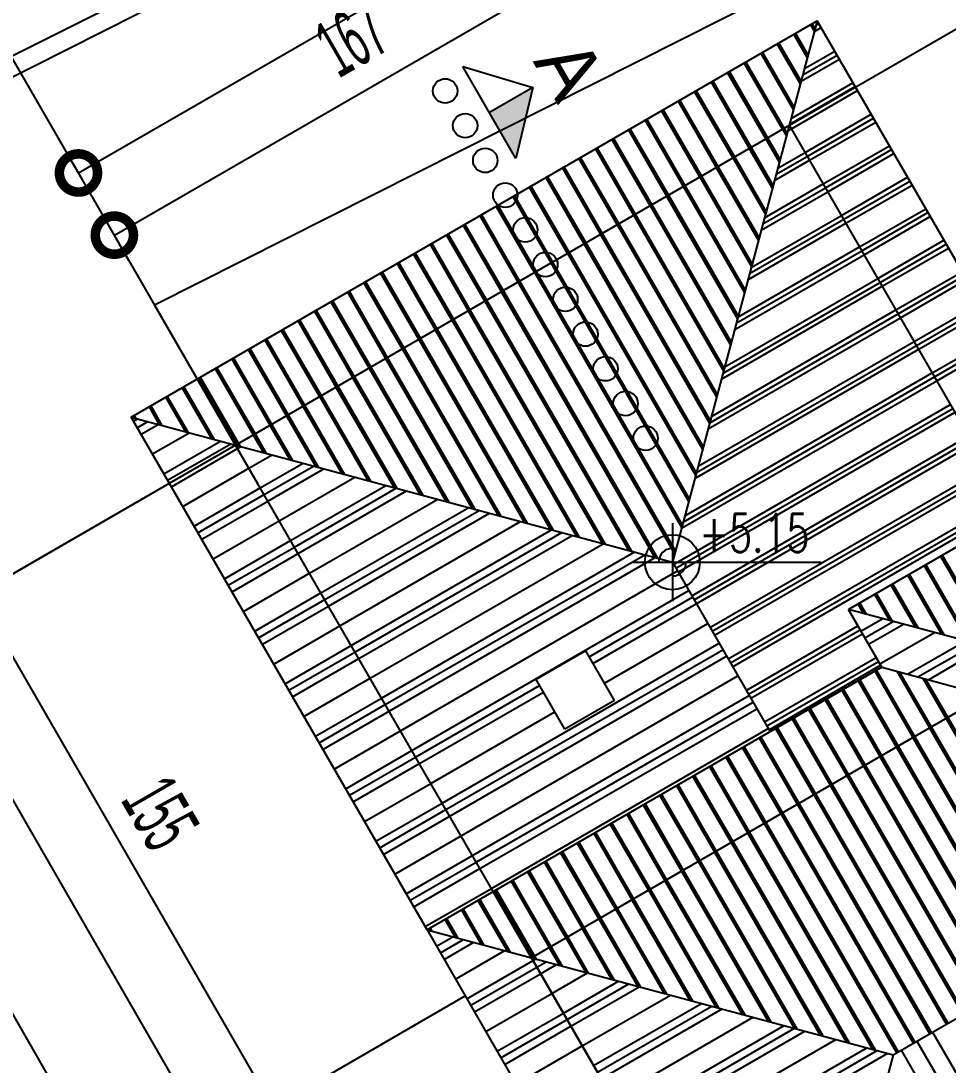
# Model space of a CAD drawing. Extents: x 3907.4 to 3911.57, y -3054.42 to -3053.7.
# Drawn here: x 3907.4806 to 3907.5291, y -3053.899 to -3053.8443 of the extents above; entities that cross this region are included whole.
import ezdxf
from ezdxf.enums import TextEntityAlignment as Align

# ---------------------------------------------------------------- set-up
doc = ezdxf.new("R2010")
doc.units = 0
doc.header["$LTSCALE"] = 2
doc.header["$MEASUREMENT"] = 0
doc.linetypes.add('ACAD_ISO03W100', pattern=[30, 12, -18])
doc.layers.get('0').update_dxf_attribs({"linetype": 'CONTINUOUS'})
for name, color, linetype in [('ARAZİ', 7, 'CONTINUOUS'), ('DUVAR', 7, 'CONTINUOUS'), ('MB', 11, 'CONTINUOUS'), ('OLÇÜ', 6, 'CONTINUOUS'), ('TEXT', 11, 'CONTINUOUS'), ('YAKLASMA', 6, 'CONTINUOUS'), ('ÇATI', 7, 'CONTINUOUS'), ('ÇATI TARAMA', 9, 'CONTINUOUS'), ('ÖLÇÜ İZİ', 9, 'CONTINUOUS')]:
    doc.layers.add(name, color=color, linetype=linetype)
doc.styles.add('İSİM', font='comicbd.ttf')
doc.styles.add('KAPı-PEN', font='simplex.shx', dxfattribs={"width": 0.7, "height": 10})
doc.styles.add('ÖLÇÜ', font='stylu.ttf', dxfattribs={"width": 0.5})

msp = doc.modelspace()

# ---------------------------------------------------------------- hatches: boundary and pattern name
at = {"layer": 'TEXT'}
msp.add_hatch(color=256, dxfattribs=at).paths.add_polyline_path([(3907.505099, -3053.849094), (3907.506488, -3053.8515), (3907.50737, -3053.847783)])

# ---------------------------------------------------------------- linework, layer by layer
at = {"color": 0, "linetype": 'ByBlock', "const_width": 0.002}
for points in [[(3907.48379, -3053.852134, 1), (3907.483357, -3053.852384, 1)], [(3907.48567, -3053.85539, 1), (3907.485237, -3053.85564, 1)]]:
    msp.add_lwpolyline(points, format="xyb", close=True, dxfattribs=at)
at = {"layer": 'ARAZİ', "color": 7}
for p, q in [((3907.457687, -3053.857421), (3907.636572, -3053.767261)), ((3907.510184, -3053.948353), (3907.457687, -3053.857421))]:
    msp.add_line(p, q, dxfattribs=at)
at = {"layer": 'ARAZİ'}
msp.add_line((3907.636178, -3053.768579), (3907.459082, -3053.857838), dxfattribs=at)
at = {"layer": 'ARAZİ', "color": 2}
for p, q in [((3907.470151, -3053.87901), (3907.488338, -3053.868511)), ((3907.485651, -3053.905858), (3907.503837, -3053.895358))]:
    msp.add_line(p, q, dxfattribs=at)
at = {"layer": 'DUVAR'}
for p, q in [((3907.510145, -3053.877283), (3907.507547, -3053.878783)), ((3907.511645, -3053.879881), (3907.510145, -3053.877283)), ((3907.509047, -3053.881381), (3907.507547, -3053.878783)), ((3907.511645, -3053.879881), (3907.509047, -3053.881381))]:
    msp.add_line(p, q, dxfattribs=at)
at = {"layer": 'MB', "color": 2, "linetype": 'ACAD_ISO03W100', "ltscale": 0.4}
for p, q in [((3907.491802, -3053.866511), (3907.520814, -3053.849761)), ((3907.532564, -3053.870113), (3907.520814, -3053.849761)), ((3907.505302, -3053.889894), (3907.491802, -3053.866511))]:
    msp.add_line(p, q, dxfattribs=at)
at = {"layer": 'MB', "linetype": 'ACAD_ISO03W100', "ltscale": 0.4}
for p, q in [((3907.531117, -3053.879608), (3907.507301, -3053.893358)), ((3907.507301, -3053.893358), (3907.521176, -3053.91739))]:
    msp.add_line(p, q, dxfattribs=at)
at = {"layer": 'OLÇÜ', "color": 6}
for p, q in [((3907.483574, -3053.852259), (3907.547227, -3053.81551)), ((3907.485454, -3053.855515), (3907.514466, -3053.838765)), ((3907.483766, -3053.852592), (3907.483074, -3053.851393)), ((3907.486216, -3053.856836), (3907.484954, -3053.854649)), ((3907.478243, -3053.874339), (3907.493742, -3053.901186)), ((3907.474995, -3053.876214), (3907.514994, -3053.945497))]:
    msp.add_line(p, q, dxfattribs=at)
at = {"layer": 'TEXT'}
for p, q in [((3907.506488, -3053.8515), (3907.50371, -3053.846688)), ((3907.50371, -3053.846688), (3907.50737, -3053.847783)), ((3907.50737, -3053.847783), (3907.505099, -3053.849094)), ((3907.50737, -3053.847783), (3907.506488, -3053.8515))]:
    msp.add_line(p, q, dxfattribs=at)
at = {"layer": 'TEXT', "color": 2}
for p, q in [((3907.514683, -3053.870604), (3907.514683, -3053.87468)), ((3907.512618, -3053.872642), (3907.522483, -3053.872642))]:
    msp.add_line(p, q, dxfattribs=at)
at = {"layer": 'TEXT'}
for centre in [(3907.502782, -3053.847963), (3907.503832, -3053.849782), (3907.504882, -3053.8516), (3907.505932, -3053.853419), (3907.506982, -3053.855238), (3907.508032, -3053.857056), (3907.509082, -3053.858875), (3907.510132, -3053.860694), (3907.511182, -3053.862512), (3907.512232, -3053.864331), (3907.513282, -3053.86615)]:
    msp.add_circle(centre, 0.00064, dxfattribs=at)
at = {"layer": 'TEXT', "color": 2}
msp.add_circle((3907.514683, -3053.872642), 0.00144, dxfattribs=at)
for start, end in [(90, 180), (270, 0)]:
    msp.add_arc((3907.514683, -3053.872642), 0.00072, start, end, dxfattribs=at)
at = {"layer": 'YAKLASMA', "linetype": 'ACAD_ISO03W100', "ltscale": 0.4}
for p, q in [((3907.487559, -3053.859162), (3907.621724, -3053.791542)), ((3907.528189, -3053.929539), (3907.487559, -3053.859162))]:
    msp.add_line(p, q, dxfattribs=at)
at = {"layer": 'ÇATI', "color": 11, "ltscale": 0.5}
for p, q in [((3907.486338, -3053.865047), (3907.522278, -3053.844297)), ((3907.522278, -3053.844297), (3907.514683, -3053.872642)), ((3907.536028, -3053.868113), (3907.522278, -3053.844297)), ((3907.534778, -3053.865948), (3907.522278, -3053.844297)), ((3907.486338, -3053.865047), (3907.514683, -3053.872642)), ((3907.501837, -3053.891894), (3907.486338, -3053.865047)), ((3907.514683, -3053.872642), (3907.519808, -3053.881519))]:
    msp.add_line(p, q, dxfattribs=at)
at = {"layer": 'ÇATI', "ltscale": 0.5}
for p, q in [((3907.557679, -3053.855614), (3907.523903, -3053.875113)), ((3907.525653, -3053.878144), (3907.523903, -3053.875113)), ((3907.550541, -3053.882251), (3907.523903, -3053.875113)), ((3907.525653, -3053.878144), (3907.501837, -3053.891894)), ((3907.525653, -3053.878144), (3907.552291, -3053.885282)), ((3907.501837, -3053.891894), (3907.519712, -3053.922855)), ((3907.501837, -3053.891894), (3907.526255, -3053.898437)), ((3907.526255, -3053.898437), (3907.533616, -3053.894187)), ((3907.526255, -3053.898437), (3907.519712, -3053.922855))]:
    msp.add_line(p, q, dxfattribs=at)
at = {"layer": 'ÇATI TARAMA'}
for p, q in [((3907.521912, -3053.844509), (3907.522123, -3053.844876)), ((3907.521956, -3053.844483), (3907.522142, -3053.844806)), ((3907.522, -3053.844458), (3907.522161, -3053.844736)), ((3907.522132, -3053.844845), (3907.522479, -3053.844645)), ((3907.522219, -3053.84452), (3907.52236, -3053.844438)), ((3907.521046, -3053.845009), (3907.521757, -3053.846242)), ((3907.52109, -3053.844983), (3907.521776, -3053.846172)), ((3907.521134, -3053.844958), (3907.521795, -3053.846102)), ((3907.520179, -3053.845509), (3907.521391, -3053.847608)), ((3907.520224, -3053.845483), (3907.52141, -3053.847538)), ((3907.520268, -3053.845458), (3907.521429, -3053.847468)), ((3907.519313, -3053.846009), (3907.521025, -3053.848974)), ((3907.519358, -3053.845983), (3907.521044, -3053.848904)), ((3907.519402, -3053.845958), (3907.521063, -3053.848834)), ((3907.521434, -3053.847447), (3907.523431, -3053.846294)), ((3907.521521, -3053.847122), (3907.523312, -3053.846088)), ((3907.521609, -3053.846797), (3907.523193, -3053.845882)), ((3907.518447, -3053.846509), (3907.520447, -3053.849973)), ((3907.518492, -3053.846483), (3907.520492, -3053.849948)), ((3907.518536, -3053.846458), (3907.520536, -3053.849922)), ((3907.516804, -3053.847458), (3907.518804, -3053.850922)), ((3907.517581, -3053.847009), (3907.519581, -3053.850473)), ((3907.517626, -3053.846983), (3907.519626, -3053.850448)), ((3907.51767, -3053.846958), (3907.51967, -3053.850422)), ((3907.515849, -3053.848009), (3907.517849, -3053.851473)), ((3907.515894, -3053.847983), (3907.517894, -3053.851447)), ((3907.515938, -3053.847958), (3907.517938, -3053.851422)), ((3907.516715, -3053.847509), (3907.518715, -3053.850973)), ((3907.51676, -3053.847483), (3907.51876, -3053.850948)), ((3907.520824, -3053.849724), (3907.524265, -3053.847738)), ((3907.520911, -3053.849399), (3907.524146, -3053.847532)), ((3907.52092, -3053.849944), (3907.524384, -3053.847944)), ((3907.514983, -3053.848509), (3907.516983, -3053.851973)), ((3907.515028, -3053.848483), (3907.517028, -3053.851947)), ((3907.515072, -3053.848458), (3907.517072, -3053.851922)), ((3907.514117, -3053.849009), (3907.516117, -3053.852473)), ((3907.514162, -3053.848983), (3907.516162, -3053.852447)), ((3907.514206, -3053.848958), (3907.516206, -3053.852422)), ((3907.513251, -3053.849509), (3907.515251, -3053.852973)), ((3907.513296, -3053.849483), (3907.515296, -3053.852947)), ((3907.51334, -3053.849458), (3907.51534, -3053.852922)), ((3907.521634, -3053.851181), (3907.525098, -3053.849182)), ((3907.521753, -3053.851388), (3907.525217, -3053.849388)), ((3907.521872, -3053.851594), (3907.525336, -3053.849594)), ((3907.512385, -3053.850009), (3907.514385, -3053.853473)), ((3907.51243, -3053.849983), (3907.51443, -3053.853447)), ((3907.512474, -3053.849958), (3907.514474, -3053.853422)), ((3907.520447, -3053.849973), (3907.520659, -3053.85034)), ((3907.520492, -3053.849948), (3907.520678, -3053.85027)), ((3907.520536, -3053.849922), (3907.520697, -3053.8502)), ((3907.520737, -3053.85005), (3907.52092, -3053.849944)), ((3907.511519, -3053.850509), (3907.513519, -3053.853973)), ((3907.511564, -3053.850483), (3907.513563, -3053.853947)), ((3907.511608, -3053.850458), (3907.513608, -3053.853922)), ((3907.519581, -3053.850473), (3907.520293, -3053.851706)), ((3907.519626, -3053.850448), (3907.520312, -3053.851636)), ((3907.51967, -3053.850422), (3907.520331, -3053.851566)), ((3907.510653, -3053.851009), (3907.512653, -3053.854473)), ((3907.510698, -3053.850983), (3907.512697, -3053.854447)), ((3907.510742, -3053.850958), (3907.512742, -3053.854422)), ((3907.518715, -3053.850973), (3907.519927, -3053.853072)), ((3907.51876, -3053.850948), (3907.519946, -3053.853002)), ((3907.518804, -3053.850922), (3907.519965, -3053.852932)), ((3907.520214, -3053.852001), (3907.521634, -3053.851181)), ((3907.522586, -3053.852831), (3907.526051, -3053.850831)), ((3907.522705, -3053.853038), (3907.52617, -3053.851038)), ((3907.522825, -3053.853244), (3907.526289, -3053.851244)), ((3907.509787, -3053.851509), (3907.511787, -3053.854973)), ((3907.509831, -3053.851483), (3907.511831, -3053.854947)), ((3907.509876, -3053.851458), (3907.511876, -3053.854922)), ((3907.517849, -3053.851473), (3907.519561, -3053.854438)), ((3907.517894, -3053.851447), (3907.51958, -3053.854368)), ((3907.517938, -3053.851422), (3907.519598, -3053.854298)), ((3907.52004, -3053.852652), (3907.521872, -3053.851594)), ((3907.520127, -3053.852327), (3907.521753, -3053.851388)), ((3907.508921, -3053.852009), (3907.510921, -3053.855473)), ((3907.508965, -3053.851983), (3907.510965, -3053.855447)), ((3907.50901, -3053.851958), (3907.51101, -3053.855422)), ((3907.516983, -3053.851973), (3907.519195, -3053.855804)), ((3907.517028, -3053.851947), (3907.519214, -3053.855734)), ((3907.517072, -3053.851922), (3907.519232, -3053.855664)), ((3907.508055, -3053.852509), (3907.510055, -3053.855973)), ((3907.508099, -3053.852483), (3907.510099, -3053.855947)), ((3907.508144, -3053.852458), (3907.510144, -3053.855922)), ((3907.515296, -3053.852947), (3907.518482, -3053.858466)), ((3907.51534, -3053.852922), (3907.5185, -3053.858396)), ((3907.516117, -3053.852473), (3907.518829, -3053.85717)), ((3907.516162, -3053.852447), (3907.518848, -3053.8571)), ((3907.516206, -3053.852422), (3907.518866, -3053.85703)), ((3907.519517, -3053.854604), (3907.522586, -3053.852831)), ((3907.523539, -3053.854481), (3907.527003, -3053.852481)), ((3907.523658, -3053.854687), (3907.527122, -3053.852687)), ((3907.523777, -3053.854894), (3907.527241, -3053.852894)), ((3907.506367, -3053.853483), (3907.508367, -3053.856947)), ((3907.506412, -3053.853458), (3907.508412, -3053.856922)), ((3907.507189, -3053.853009), (3907.509189, -3053.856473)), ((3907.507233, -3053.852983), (3907.509233, -3053.856447)), ((3907.507278, -3053.852958), (3907.509278, -3053.856422)), ((3907.514385, -3053.853473), (3907.518097, -3053.859902)), ((3907.51443, -3053.853447), (3907.518116, -3053.859832)), ((3907.514474, -3053.853422), (3907.518134, -3053.859762)), ((3907.515251, -3053.852973), (3907.518463, -3053.858536)), ((3907.519342, -3053.855254), (3907.522825, -3053.853244)), ((3907.519429, -3053.854929), (3907.522705, -3053.853038)), ((3907.505457, -3053.854009), (3907.507457, -3053.857473)), ((3907.505501, -3053.853983), (3907.507501, -3053.857447)), ((3907.505546, -3053.853958), (3907.507546, -3053.857422)), ((3907.506323, -3053.853509), (3907.508323, -3053.856973)), ((3907.513519, -3053.853973), (3907.517731, -3053.861268)), ((3907.513563, -3053.853947), (3907.517749, -3053.861198)), ((3907.513608, -3053.853922), (3907.517768, -3053.861128)), ((3907.504591, -3053.854509), (3907.506591, -3053.857973)), ((3907.504635, -3053.854483), (3907.506635, -3053.857947)), ((3907.50468, -3053.854458), (3907.50668, -3053.857922)), ((3907.512653, -3053.854473), (3907.517365, -3053.862634)), ((3907.512697, -3053.854447), (3907.517383, -3053.862564)), ((3907.512742, -3053.854422), (3907.517402, -3053.862494)), ((3907.518819, -3053.857206), (3907.523539, -3053.854481)), ((3907.524491, -3053.856131), (3907.527956, -3053.854131)), ((3907.52461, -3053.856337), (3907.528075, -3053.854337)), ((3907.524729, -3053.856543), (3907.528194, -3053.854543)), ((3907.503725, -3053.855009), (3907.505725, -3053.858473)), ((3907.503769, -3053.854983), (3907.505769, -3053.858447)), ((3907.503814, -3053.854957), (3907.505814, -3053.858422)), ((3907.511787, -3053.854973), (3907.516999, -3053.864)), ((3907.511831, -3053.854947), (3907.517017, -3053.86393)), ((3907.511876, -3053.854922), (3907.517036, -3053.86386)), ((3907.518645, -3053.857856), (3907.523777, -3053.854894)), ((3907.518732, -3053.857531), (3907.523658, -3053.854687)), ((3907.502859, -3053.855509), (3907.504859, -3053.858973)), ((3907.502903, -3053.855483), (3907.504903, -3053.858947)), ((3907.502948, -3053.855457), (3907.504948, -3053.858922)), ((3907.510921, -3053.855473), (3907.516633, -3053.865366)), ((3907.510965, -3053.855447), (3907.516651, -3053.865296)), ((3907.51101, -3053.855422), (3907.51667, -3053.865226)), ((3907.501993, -3053.856009), (3907.503993, -3053.859473)), ((3907.502037, -3053.855983), (3907.504037, -3053.859447)), ((3907.502082, -3053.855957), (3907.504081, -3053.859422)), ((3907.510055, -3053.855973), (3907.516266, -3053.866732)), ((3907.510099, -3053.855947), (3907.516285, -3053.866662)), ((3907.510144, -3053.855922), (3907.516304, -3053.866592)), ((3907.518122, -3053.859808), (3907.524491, -3053.856131)), ((3907.525444, -3053.857781), (3907.528908, -3053.855781)), ((3907.525563, -3053.857987), (3907.529027, -3053.855987)), ((3907.525682, -3053.858193), (3907.529146, -3053.856193)), ((3907.501127, -3053.856509), (3907.503127, -3053.859973)), ((3907.501171, -3053.856483), (3907.503171, -3053.859947)), ((3907.501216, -3053.856457), (3907.503215, -3053.859922)), ((3907.509189, -3053.856473), (3907.5159, -3053.868098)), ((3907.509233, -3053.856447), (3907.515919, -3053.868028)), ((3907.509278, -3053.856422), (3907.515938, -3053.867958)), ((3907.517948, -3053.860459), (3907.524729, -3053.856543)), ((3907.518035, -3053.860133), (3907.52461, -3053.856337)), ((3907.500261, -3053.857009), (3907.502261, -3053.860473)), ((3907.500305, -3053.856983), (3907.502305, -3053.860447)), ((3907.500349, -3053.856957), (3907.502349, -3053.860422)), ((3907.508323, -3053.856973), (3907.515534, -3053.869464)), ((3907.508367, -3053.856947), (3907.515553, -3053.869394)), ((3907.508412, -3053.856922), (3907.515572, -3053.869324)), ((3907.499395, -3053.857509), (3907.501395, -3053.860973)), ((3907.499439, -3053.857483), (3907.501439, -3053.860947)), ((3907.499483, -3053.857457), (3907.501483, -3053.860922)), ((3907.507457, -3053.857473), (3907.515168, -3053.87083)), ((3907.507501, -3053.857447), (3907.515187, -3053.87076)), ((3907.507546, -3053.857422), (3907.515206, -3053.87069)), ((3907.517425, -3053.86241), (3907.525444, -3053.857781)), ((3907.526396, -3053.85943), (3907.52986, -3053.857431)), ((3907.526515, -3053.859637), (3907.52998, -3053.857637)), ((3907.526634, -3053.859843), (3907.530099, -3053.857843)), ((3907.498529, -3053.858009), (3907.500529, -3053.861473)), ((3907.498573, -3053.857983), (3907.500573, -3053.861447)), ((3907.498617, -3053.857957), (3907.500617, -3053.861422)), ((3907.506591, -3053.857973), (3907.514802, -3053.872196)), ((3907.506635, -3053.857947), (3907.514821, -3053.872126)), ((3907.50668, -3053.857922), (3907.51484, -3053.872056)), ((3907.51725, -3053.863061), (3907.525682, -3053.858193)), ((3907.517337, -3053.862736), (3907.525563, -3053.857987)), ((3907.496885, -3053.858957), (3907.498885, -3053.862422)), ((3907.497663, -3053.858509), (3907.499663, -3053.861973)), ((3907.497707, -3053.858483), (3907.499707, -3053.861947)), ((3907.497751, -3053.858457), (3907.499751, -3053.861922)), ((3907.504903, -3053.858947), (3907.512467, -3053.872048)), ((3907.504948, -3053.858922), (3907.512537, -3053.872067)), ((3907.505725, -3053.858473), (3907.513763, -3053.872396)), ((3907.505769, -3053.858447), (3907.513833, -3053.872414)), ((3907.505814, -3053.858422), (3907.513903, -3053.872433)), ((3907.495931, -3053.859509), (3907.49793, -3053.862973)), ((3907.495975, -3053.859483), (3907.497975, -3053.862947)), ((3907.496019, -3053.859457), (3907.498019, -3053.862921)), ((3907.496797, -3053.859009), (3907.498796, -3053.862473)), ((3907.496841, -3053.858983), (3907.498841, -3053.862447)), ((3907.503993, -3053.859473), (3907.511031, -3053.871664)), ((3907.504037, -3053.859447), (3907.511101, -3053.871682)), ((3907.504081, -3053.859422), (3907.511171, -3053.871701)), ((3907.504859, -3053.858973), (3907.512397, -3053.87203)), ((3907.516727, -3053.865013), (3907.526396, -3053.85943)), ((3907.527349, -3053.86108), (3907.530813, -3053.85908)), ((3907.527468, -3053.861286), (3907.530932, -3053.859287)), ((3907.527587, -3053.861493), (3907.531051, -3053.859493)), ((3907.495064, -3053.860009), (3907.497064, -3053.863473)), ((3907.495109, -3053.859983), (3907.497109, -3053.863447)), ((3907.495153, -3053.859957), (3907.497153, -3053.863421)), ((3907.503127, -3053.859973), (3907.509665, -3053.871298)), ((3907.503171, -3053.859947), (3907.509735, -3053.871316)), ((3907.503215, -3053.859922), (3907.509805, -3053.871335)), ((3907.516553, -3053.865663), (3907.526634, -3053.859843)), ((3907.51664, -3053.865338), (3907.526515, -3053.859637)), ((3907.494198, -3053.860509), (3907.496198, -3053.863973)), ((3907.494243, -3053.860483), (3907.496243, -3053.863947)), ((3907.494287, -3053.860457), (3907.496287, -3053.863921)), ((3907.502261, -3053.860473), (3907.508299, -3053.870932)), ((3907.502305, -3053.860447), (3907.508369, -3053.87095)), ((3907.502349, -3053.860422), (3907.508439, -3053.870969)), ((3907.493332, -3053.861009), (3907.495332, -3053.864473)), ((3907.493377, -3053.860983), (3907.495377, -3053.864447)), ((3907.493421, -3053.860957), (3907.495421, -3053.864421)), ((3907.501395, -3053.860973), (3907.506933, -3053.870565)), ((3907.501439, -3053.860947), (3907.507003, -3053.870584)), ((3907.501483, -3053.860922), (3907.507073, -3053.870603)), ((3907.51603, -3053.867615), (3907.527349, -3053.86108)), ((3907.528301, -3053.86273), (3907.531765, -3053.86073)), ((3907.52842, -3053.862936), (3907.531884, -3053.860936)), ((3907.528539, -3053.863143), (3907.532003, -3053.861143)), ((3907.492466, -3053.861509), (3907.494466, -3053.864973)), ((3907.492511, -3053.861483), (3907.494511, -3053.864947)), ((3907.492555, -3053.861457), (3907.494555, -3053.864921)), ((3907.500529, -3053.861473), (3907.505567, -3053.870199)), ((3907.500573, -3053.861447), (3907.505637, -3053.870218)), ((3907.500617, -3053.861422), (3907.505707, -3053.870237)), ((3907.515856, -3053.868265), (3907.527587, -3053.861493)), ((3907.515943, -3053.86794), (3907.527468, -3053.861286)), ((3907.4916, -3053.862009), (3907.4936, -3053.865473)), ((3907.491645, -3053.861983), (3907.493645, -3053.865447)), ((3907.491689, -3053.861957), (3907.493689, -3053.865421)), ((3907.499663, -3053.861973), (3907.504201, -3053.869833)), ((3907.499707, -3053.861947), (3907.504271, -3053.869852)), ((3907.499751, -3053.861922), (3907.504341, -3053.869871)), ((3907.490734, -3053.862509), (3907.492734, -3053.865973)), ((3907.490779, -3053.862483), (3907.492779, -3053.865947)), ((3907.490823, -3053.862457), (3907.492823, -3053.865921)), ((3907.498796, -3053.862473), (3907.502835, -3053.869467)), ((3907.498841, -3053.862447), (3907.502905, -3053.869486)), ((3907.498885, -3053.862422), (3907.502975, -3053.869505)), ((3907.515333, -3053.870217), (3907.528301, -3053.86273)), ((3907.489868, -3053.863009), (3907.491868, -3053.866473)), ((3907.489913, -3053.862983), (3907.491913, -3053.866447)), ((3907.489957, -3053.862957), (3907.491957, -3053.866421)), ((3907.49793, -3053.862973), (3907.501469, -3053.869101)), ((3907.497975, -3053.862947), (3907.501539, -3053.86912)), ((3907.498019, -3053.862921), (3907.501609, -3053.869139)), ((3907.515158, -3053.870868), (3907.528539, -3053.863143)), ((3907.515245, -3053.870542), (3907.52842, -3053.862936)), ((3907.489002, -3053.863508), (3907.49054, -3053.866173)), ((3907.489047, -3053.863483), (3907.49061, -3053.866192)), ((3907.489091, -3053.863457), (3907.490681, -3053.86621)), ((3907.497064, -3053.863473), (3907.500103, -3053.868735)), ((3907.497109, -3053.863447), (3907.500173, -3053.868754)), ((3907.497153, -3053.863421), (3907.500243, -3053.868773)), ((3907.488136, -3053.864008), (3907.489174, -3053.865807)), ((3907.488181, -3053.863983), (3907.489244, -3053.865826)), ((3907.488225, -3053.863957), (3907.489314, -3053.865844)), ((3907.495421, -3053.864421), (3907.497511, -3053.868041)), ((3907.496198, -3053.863973), (3907.498737, -3053.868369)), ((3907.496243, -3053.863947), (3907.498807, -3053.868388)), ((3907.496287, -3053.863921), (3907.498877, -3053.868407)), ((3907.514748, -3053.872755), (3907.529254, -3053.86438)), ((3907.486493, -3053.864957), (3907.486582, -3053.865112)), ((3907.48727, -3053.864508), (3907.487808, -3053.865441)), ((3907.487315, -3053.864483), (3907.487878, -3053.86546)), ((3907.487359, -3053.864457), (3907.487948, -3053.865478)), ((3907.494466, -3053.864973), (3907.496005, -3053.867637)), ((3907.494511, -3053.864947), (3907.496075, -3053.867656)), ((3907.494555, -3053.864921), (3907.496145, -3053.867675)), ((3907.495332, -3053.864473), (3907.497371, -3053.868003)), ((3907.495377, -3053.864447), (3907.497441, -3053.868022)), ((3907.514867, -3053.872961), (3907.529373, -3053.864586)), ((3907.514986, -3053.873167), (3907.529492, -3053.864792)), ((3907.486404, -3053.865008), (3907.486442, -3053.865075)), ((3907.486449, -3053.864983), (3907.486512, -3053.865093)), ((3907.486459, -3053.865256), (3907.486669, -3053.865135)), ((3907.486657, -3053.8656), (3907.487211, -3053.865281)), ((3907.486856, -3053.865944), (3907.487753, -3053.865426)), ((3907.4936, -3053.865473), (3907.494639, -3053.867271)), ((3907.493645, -3053.865447), (3907.494709, -3053.86729)), ((3907.493689, -3053.865421), (3907.494779, -3053.867309)), ((3907.487451, -3053.866975), (3907.489379, -3053.865862)), ((3907.492734, -3053.865973), (3907.493272, -3053.866905)), ((3907.492779, -3053.865947), (3907.493343, -3053.866924)), ((3907.492823, -3053.865921), (3907.493413, -3053.866942)), ((3907.5157, -3053.874404), (3907.530206, -3053.86603)), ((3907.488046, -3053.868006), (3907.491006, -3053.866298)), ((3907.488245, -3053.86835), (3907.491548, -3053.866443)), ((3907.491868, -3053.866473), (3907.491906, -3053.866539)), ((3907.491907, -3053.866694), (3907.49209, -3053.866588)), ((3907.491913, -3053.866447), (3907.491976, -3053.866558)), ((3907.491957, -3053.866421), (3907.492047, -3053.866576)), ((3907.515819, -3053.874611), (3907.530325, -3053.866236)), ((3907.515938, -3053.874817), (3907.530444, -3053.866442)), ((3907.488443, -3053.868694), (3907.491907, -3053.866694)), ((3907.492503, -3053.867725), (3907.493717, -3053.867024)), ((3907.493098, -3053.868756), (3907.495343, -3053.86746)), ((3907.493296, -3053.8691), (3907.495885, -3053.867605)), ((3907.516653, -3053.876054), (3907.531159, -3053.867679)), ((3907.489039, -3053.869725), (3907.492503, -3053.867725)), ((3907.493495, -3053.869443), (3907.496427, -3053.86775)), ((3907.49409, -3053.870474), (3907.498054, -3053.868186)), ((3907.516772, -3053.87626), (3907.531278, -3053.867886)), ((3907.516891, -3053.876467), (3907.531397, -3053.868092)), ((3907.489634, -3053.870756), (3907.493098, -3053.868756)), ((3907.494685, -3053.871506), (3907.49968, -3053.868622)), ((3907.494884, -3053.871849), (3907.500222, -3053.868767)), ((3907.489832, -3053.871099), (3907.493296, -3053.8691)), ((3907.495082, -3053.872193), (3907.500764, -3053.868913)), ((3907.495678, -3053.873224), (3907.502391, -3053.869348)), ((3907.517605, -3053.877704), (3907.532111, -3053.869329)), ((3907.490031, -3053.871443), (3907.493495, -3053.869443)), ((3907.496273, -3053.874255), (3907.504017, -3053.869784)), ((3907.517724, -3053.87791), (3907.53223, -3053.869535)), ((3907.517843, -3053.878116), (3907.532349, -3053.869742)), ((3907.496471, -3053.874599), (3907.504559, -3053.869929)), ((3907.49667, -3053.874943), (3907.505101, -3053.870075)), ((3907.490626, -3053.872474), (3907.49409, -3053.870474)), ((3907.497265, -3053.875974), (3907.506728, -3053.870511)), ((3907.49786, -3053.877005), (3907.508354, -3053.870946)), ((3907.491221, -3053.873505), (3907.494685, -3053.871506)), ((3907.498059, -3053.877349), (3907.508896, -3053.871092)), ((3907.498257, -3053.877692), (3907.509439, -3053.871237)), ((3907.49142, -3053.873849), (3907.494884, -3053.871849)), ((3907.498853, -3053.878723), (3907.511065, -3053.871673)), ((3907.491618, -3053.874193), (3907.495082, -3053.872193)), ((3907.499448, -3053.879754), (3907.512691, -3053.872109)), ((3907.499646, -3053.880098), (3907.513234, -3053.872254)), ((3907.499845, -3053.880442), (3907.513776, -3053.872399)), ((3907.528733, -3053.872325), (3907.530733, -3053.875789)), ((3907.528777, -3053.872299), (3907.530777, -3053.875763)), ((3907.528822, -3053.872274), (3907.530822, -3053.875738)), ((3907.50044, -3053.881473), (3907.514946, -3053.873098)), ((3907.527867, -3053.872825), (3907.529867, -3053.876289)), ((3907.527911, -3053.872799), (3907.529911, -3053.876263)), ((3907.527956, -3053.872774), (3907.529956, -3053.876238)), ((3907.492213, -3053.875224), (3907.495678, -3053.873224)), ((3907.527001, -3053.873325), (3907.528789, -3053.876422)), ((3907.527045, -3053.873299), (3907.528859, -3053.876441)), ((3907.52709, -3053.873274), (3907.528929, -3053.87646)), ((3907.492809, -3053.876255), (3907.496273, -3053.874255)), ((3907.501035, -3053.882504), (3907.515541, -3053.874129)), ((3907.525357, -3053.874274), (3907.526197, -3053.875728)), ((3907.526135, -3053.873825), (3907.527423, -3053.876056)), ((3907.526179, -3053.873799), (3907.527493, -3053.876075)), ((3907.526224, -3053.873774), (3907.527563, -3053.876094)), ((3907.493007, -3053.876599), (3907.496471, -3053.874599)), ((3907.510327, -3053.877598), (3907.51574, -3053.874473)), ((3907.510525, -3053.877942), (3907.515938, -3053.874817)), ((3907.524447, -3053.874799), (3907.524761, -3053.875343)), ((3907.524491, -3053.874774), (3907.524831, -3053.875362)), ((3907.525269, -3053.874325), (3907.526057, -3053.87569)), ((3907.525313, -3053.874299), (3907.526127, -3053.875709)), ((3907.493206, -3053.876943), (3907.49667, -3053.874943)), ((3907.523967, -3053.875223), (3907.524076, -3053.875159)), ((3907.524403, -3053.874825), (3907.524691, -3053.875324)), ((3907.511121, -3053.878973), (3907.516534, -3053.875848)), ((3907.524562, -3053.876254), (3907.525703, -3053.875595)), ((3907.52476, -3053.876598), (3907.526245, -3053.875741)), ((3907.524959, -3053.876941), (3907.526787, -3053.875886)), ((3907.493801, -3053.877974), (3907.497265, -3053.875974)), ((3907.518558, -3053.879354), (3907.524403, -3053.875979)), ((3907.518677, -3053.87956), (3907.524522, -3053.876185)), ((3907.518796, -3053.879766), (3907.524641, -3053.876391)), ((3907.525554, -3053.877972), (3907.528413, -3053.876322)), ((3907.494396, -3053.879005), (3907.49786, -3053.877005)), ((3907.502623, -3053.885254), (3907.517129, -3053.876879)), ((3907.527009, -3053.878507), (3907.529614, -3053.877004)), ((3907.494595, -3053.879348), (3907.498059, -3053.877349)), ((3907.502821, -3053.885598), (3907.517327, -3053.877223)), ((3907.527551, -3053.878653), (3907.529812, -3053.877347)), ((3907.494793, -3053.879692), (3907.498257, -3053.877692)), ((3907.50302, -3053.885941), (3907.517526, -3053.877566)), ((3907.51951, -3053.881004), (3907.525356, -3053.877629)), ((3907.519629, -3053.88121), (3907.525475, -3053.877835)), ((3907.519748, -3053.881416), (3907.525594, -3053.878041)), ((3907.528093, -3053.878798), (3907.53001, -3053.877691)), ((3907.503615, -3053.886972), (3907.518121, -3053.878598)), ((3907.525287, -3053.878356), (3907.527287, -3053.88182)), ((3907.525331, -3053.87833), (3907.527331, -3053.881794)), ((3907.525375, -3053.878305), (3907.527375, -3053.881769)), ((3907.526441, -3053.878355), (3907.528153, -3053.88132)), ((3907.526511, -3053.878374), (3907.528197, -3053.881294)), ((3907.526581, -3053.878393), (3907.528241, -3053.881269)), ((3907.495388, -3053.880723), (3907.498853, -3053.878723)), ((3907.501234, -3053.882848), (3907.507729, -3053.879098)), ((3907.524421, -3053.878856), (3907.52642, -3053.88232)), ((3907.524465, -3053.87883), (3907.526465, -3053.882294)), ((3907.524509, -3053.878805), (3907.526509, -3053.882269)), ((3907.527807, -3053.878721), (3907.529019, -3053.88082)), ((3907.527877, -3053.87874), (3907.529063, -3053.880794)), ((3907.527947, -3053.878759), (3907.529107, -3053.880769)), ((3907.501432, -3053.883192), (3907.507927, -3053.879442)), ((3907.50421, -3053.888003), (3907.518716, -3053.879629)), ((3907.523555, -3053.879356), (3907.525554, -3053.88282)), ((3907.523599, -3053.87933), (3907.525599, -3053.882794)), ((3907.523643, -3053.879305), (3907.525643, -3053.882769)), ((3907.495984, -3053.881754), (3907.499448, -3053.879754)), ((3907.496182, -3053.882098), (3907.499646, -3053.880098)), ((3907.504409, -3053.888347), (3907.518915, -3053.879972)), ((3907.522688, -3053.879856), (3907.524688, -3053.88332)), ((3907.522733, -3053.87983), (3907.524733, -3053.883294)), ((3907.522777, -3053.879805), (3907.524777, -3053.883269)), ((3907.496381, -3053.882442), (3907.499845, -3053.880442)), ((3907.502027, -3053.884223), (3907.508523, -3053.880473)), ((3907.504607, -3053.888691), (3907.519113, -3053.880316)), ((3907.521001, -3053.88083), (3907.523001, -3053.884294)), ((3907.521045, -3053.880805), (3907.523045, -3053.884269)), ((3907.521822, -3053.880356), (3907.523822, -3053.88382)), ((3907.521867, -3053.88033), (3907.523867, -3053.883794)), ((3907.521911, -3053.880305), (3907.523911, -3053.883769)), ((3907.529019, -3053.88082), (3907.537307, -3053.895176)), ((3907.529063, -3053.880794), (3907.537377, -3053.895195)), ((3907.529107, -3053.880769), (3907.537447, -3053.895213)), ((3907.505202, -3053.889722), (3907.519708, -3053.881347)), ((3907.52009, -3053.881356), (3907.52209, -3053.88482)), ((3907.520135, -3053.88133), (3907.522135, -3053.884794)), ((3907.520179, -3053.881305), (3907.522179, -3053.884769)), ((3907.520956, -3053.880856), (3907.522956, -3053.88432)), ((3907.528153, -3053.88132), (3907.535941, -3053.89481)), ((3907.528197, -3053.881294), (3907.536011, -3053.894829)), ((3907.528241, -3053.881269), (3907.536081, -3053.894847)), ((3907.496976, -3053.883473), (3907.50044, -3053.881473)), ((3907.519224, -3053.881856), (3907.521224, -3053.88532)), ((3907.519269, -3053.88183), (3907.521269, -3053.885294)), ((3907.519313, -3053.881805), (3907.521313, -3053.885269)), ((3907.527287, -3053.88182), (3907.534575, -3053.894444)), ((3907.527331, -3053.881794), (3907.534645, -3053.894463)), ((3907.527375, -3053.881769), (3907.534715, -3053.894481)), ((3907.518358, -3053.882356), (3907.520358, -3053.88582)), ((3907.518403, -3053.88233), (3907.520403, -3053.885794)), ((3907.518447, -3053.882305), (3907.520447, -3053.885769)), ((3907.52642, -3053.88232), (3907.533358, -3053.894336)), ((3907.526465, -3053.882294), (3907.533402, -3053.894311)), ((3907.526509, -3053.882269), (3907.533447, -3053.894285)), ((3907.497571, -3053.884504), (3907.501035, -3053.882504)), ((3907.49777, -3053.884848), (3907.501234, -3053.882848)), ((3907.517492, -3053.882856), (3907.519492, -3053.88632)), ((3907.517537, -3053.88283), (3907.519537, -3053.886294)), ((3907.517581, -3053.882805), (3907.519581, -3053.886269)), ((3907.525554, -3053.88282), (3907.532492, -3053.894836)), ((3907.525599, -3053.882794), (3907.532536, -3053.894811)), ((3907.525643, -3053.882769), (3907.532581, -3053.894785)), ((3907.497968, -3053.885191), (3907.501432, -3053.883192)), ((3907.516626, -3053.883356), (3907.518626, -3053.88682)), ((3907.516671, -3053.88333), (3907.518671, -3053.886794)), ((3907.516715, -3053.883305), (3907.518715, -3053.886769)), ((3907.524688, -3053.88332), (3907.531626, -3053.895336)), ((3907.524733, -3053.883294), (3907.53167, -3053.895311)), ((3907.524777, -3053.883269), (3907.531714, -3053.895285)), ((3907.51576, -3053.883856), (3907.51776, -3053.88732)), ((3907.515805, -3053.88383), (3907.517805, -3053.887294)), ((3907.515849, -3053.883805), (3907.517849, -3053.887269)), ((3907.523822, -3053.88382), (3907.53076, -3053.895836)), ((3907.523867, -3053.883794), (3907.530804, -3053.895811)), ((3907.523911, -3053.883769), (3907.530848, -3053.895785)), ((3907.498563, -3053.886223), (3907.502027, -3053.884223)), ((3907.514894, -3053.884356), (3907.516894, -3053.88782)), ((3907.514939, -3053.88433), (3907.516938, -3053.887794)), ((3907.514983, -3053.884304), (3907.516983, -3053.887769)), ((3907.522956, -3053.88432), (3907.529894, -3053.896336)), ((3907.523001, -3053.884294), (3907.529938, -3053.896311)), ((3907.523045, -3053.884269), (3907.529982, -3053.896285)), ((3907.514028, -3053.884856), (3907.516028, -3053.88832)), ((3907.514073, -3053.88483), (3907.516072, -3053.888294)), ((3907.514117, -3053.884804), (3907.516117, -3053.888269)), ((3907.52209, -3053.88482), (3907.529028, -3053.896836)), ((3907.522135, -3053.884794), (3907.529072, -3053.896811)), ((3907.522179, -3053.884769), (3907.529116, -3053.896785)), ((3907.499159, -3053.887254), (3907.502623, -3053.885254)), ((3907.499357, -3053.887597), (3907.502821, -3053.885598)), ((3907.513162, -3053.885356), (3907.515162, -3053.88882)), ((3907.513206, -3053.88533), (3907.515206, -3053.888794)), ((3907.513251, -3053.885304), (3907.515251, -3053.888769)), ((3907.521224, -3053.88532), (3907.528162, -3053.897336)), ((3907.521269, -3053.885294), (3907.528206, -3053.897311)), ((3907.521313, -3053.885269), (3907.52825, -3053.897285)), ((3907.499555, -3053.887941), (3907.50302, -3053.885941)), ((3907.511519, -3053.886304), (3907.513519, -3053.889769)), ((3907.512296, -3053.885856), (3907.514296, -3053.88932)), ((3907.51234, -3053.88583), (3907.51434, -3053.889294)), ((3907.512385, -3053.885804), (3907.514385, -3053.889269)), ((3907.519537, -3053.886294), (3907.526474, -3053.898311)), ((3907.519581, -3053.886269), (3907.526518, -3053.898285)), ((3907.520358, -3053.88582), (3907.527296, -3053.897836)), ((3907.520403, -3053.885794), (3907.52734, -3053.897811)), ((3907.520447, -3053.885769), (3907.527384, -3053.897785)), ((3907.510608, -3053.88683), (3907.512608, -3053.890294)), ((3907.510653, -3053.886804), (3907.512653, -3053.890269)), ((3907.51143, -3053.886356), (3907.51343, -3053.88982)), ((3907.511474, -3053.88633), (3907.513474, -3053.889794)), ((3907.518626, -3053.88682), (3907.525164, -3053.898145)), ((3907.518671, -3053.886794), (3907.525234, -3053.898163)), ((3907.518715, -3053.886769), (3907.525304, -3053.898182)), ((3907.519492, -3053.88632), (3907.526429, -3053.898336)), ((3907.500151, -3053.888972), (3907.503615, -3053.886972)), ((3907.509698, -3053.887356), (3907.511698, -3053.89082)), ((3907.509742, -3053.88733), (3907.511742, -3053.890794)), ((3907.509787, -3053.887304), (3907.511787, -3053.890769)), ((3907.510564, -3053.886856), (3907.512564, -3053.89032)), ((3907.51776, -3053.88732), (3907.523798, -3053.897779)), ((3907.517805, -3053.887294), (3907.523868, -3053.897797)), ((3907.517849, -3053.887269), (3907.523938, -3053.897816)), ((3907.508832, -3053.887856), (3907.510832, -3053.89132)), ((3907.508876, -3053.88783), (3907.510876, -3053.891294)), ((3907.508921, -3053.887804), (3907.510921, -3053.891269)), ((3907.516894, -3053.88782), (3907.522432, -3053.897413)), ((3907.516938, -3053.887794), (3907.522502, -3053.897431)), ((3907.516983, -3053.887769), (3907.522572, -3053.89745)), ((3907.500746, -3053.890003), (3907.50421, -3053.888003)), ((3907.500944, -3053.890347), (3907.504409, -3053.888347)), ((3907.507966, -3053.888356), (3907.509966, -3053.89182)), ((3907.50801, -3053.88833), (3907.51001, -3053.891794)), ((3907.508055, -3053.888304), (3907.510055, -3053.891769)), ((3907.516028, -3053.88832), (3907.521066, -3053.897046)), ((3907.516072, -3053.888294), (3907.521136, -3053.897065)), ((3907.516117, -3053.888269), (3907.521206, -3053.897084)), ((3907.501143, -3053.890691), (3907.504607, -3053.888691)), ((3907.5071, -3053.888856), (3907.5091, -3053.89232)), ((3907.507144, -3053.88883), (3907.509144, -3053.892294)), ((3907.507189, -3053.888804), (3907.509189, -3053.892268)), ((3907.515162, -3053.88882), (3907.5197, -3053.89668)), ((3907.515206, -3053.888794), (3907.51977, -3053.896699)), ((3907.515251, -3053.888769), (3907.51984, -3053.896718)), ((3907.506234, -3053.889356), (3907.508234, -3053.89282)), ((3907.506278, -3053.88933), (3907.508278, -3053.892794)), ((3907.506323, -3053.889304), (3907.508323, -3053.892768)), ((3907.514296, -3053.88932), (3907.518334, -3053.896314)), ((3907.51434, -3053.889294), (3907.518404, -3053.896333)), ((3907.514385, -3053.889269), (3907.518474, -3053.896352)), ((3907.501738, -3053.891722), (3907.505202, -3053.889722)), ((3907.505368, -3053.889856), (3907.507368, -3053.89332)), ((3907.505412, -3053.88983), (3907.507412, -3053.893294)), ((3907.505457, -3053.889804), (3907.507457, -3053.893268)), ((3907.51343, -3053.88982), (3907.516968, -3053.895948)), ((3907.513474, -3053.889794), (3907.517038, -3053.895967)), ((3907.513519, -3053.889769), (3907.517108, -3053.895986)), ((3907.504502, -3053.890356), (3907.50604, -3053.89302)), ((3907.504546, -3053.89033), (3907.50611, -3053.893039)), ((3907.504591, -3053.890304), (3907.50618, -3053.893057)), ((3907.512564, -3053.89032), (3907.515602, -3053.895582)), ((3907.512608, -3053.890294), (3907.515672, -3053.895601)), ((3907.512653, -3053.890269), (3907.515742, -3053.89562)), ((3907.503636, -3053.890856), (3907.504674, -3053.892654)), ((3907.50368, -3053.89083), (3907.504744, -3053.892673)), ((3907.503724, -3053.890804), (3907.504814, -3053.892691)), ((3907.511698, -3053.89082), (3907.514236, -3053.895216)), ((3907.511742, -3053.890794), (3907.514306, -3053.895235)), ((3907.511787, -3053.890769), (3907.514376, -3053.895254)), ((3907.50277, -3053.891356), (3907.503308, -3053.892288)), ((3907.502814, -3053.89133), (3907.503378, -3053.892307)), ((3907.502858, -3053.891304), (3907.503448, -3053.892325)), ((3907.510055, -3053.891769), (3907.511644, -3053.894522)), ((3907.510832, -3053.89132), (3907.51287, -3053.89485)), ((3907.510876, -3053.891294), (3907.51294, -3053.894869)), ((3907.510921, -3053.891269), (3907.51301, -3053.894888)), ((3907.501904, -3053.891856), (3907.501942, -3053.891922)), ((3907.501948, -3053.89183), (3907.502012, -3053.891941)), ((3907.501992, -3053.891804), (3907.502082, -3053.891959)), ((3907.502333, -3053.892753), (3907.503193, -3053.892257)), ((3907.5091, -3053.89232), (3907.510138, -3053.894118)), ((3907.509144, -3053.892294), (3907.510208, -3053.894137)), ((3907.509189, -3053.892268), (3907.510278, -3053.894156)), ((3907.509966, -3053.89182), (3907.511504, -3053.894484)), ((3907.51001, -3053.891794), (3907.511574, -3053.894503)), ((3907.502532, -3053.893097), (3907.503735, -3053.892402)), ((3907.50273, -3053.89344), (3907.504277, -3053.892548)), ((3907.508234, -3053.89282), (3907.508772, -3053.893752)), ((3907.508278, -3053.892794), (3907.508842, -3053.893771)), ((3907.508323, -3053.892768), (3907.508912, -3053.89379)), ((3907.503326, -3053.894472), (3907.505903, -3053.892983)), ((3907.507368, -3053.89332), (3907.507406, -3053.893386)), ((3907.507412, -3053.893294), (3907.507476, -3053.893405)), ((3907.507457, -3053.893268), (3907.507546, -3053.893424)), ((3907.503921, -3053.895503), (3907.507385, -3053.893503)), ((3907.504119, -3053.895846), (3907.507583, -3053.893846)), ((3907.507385, -3053.893503), (3907.50753, -3053.893419)), ((3907.507583, -3053.893846), (3907.508072, -3053.893564)), ((3907.507782, -3053.89419), (3907.508614, -3053.89371)), ((3907.504318, -3053.89619), (3907.507782, -3053.89419)), ((3907.508377, -3053.895221), (3907.510241, -3053.894146)), ((3907.508973, -3053.896252), (3907.511867, -3053.894581)), ((3907.509171, -3053.896596), (3907.512409, -3053.894727)), ((3907.509369, -3053.89694), (3907.512951, -3053.894872)), ((3907.504913, -3053.897221), (3907.508377, -3053.895221)), ((3907.509965, -3053.897971), (3907.514578, -3053.895308)), ((3907.51056, -3053.899002), (3907.516204, -3053.895744)), ((3907.510758, -3053.899346), (3907.516746, -3053.895889)), ((3907.510957, -3053.89969), (3907.517288, -3053.896034)), ((3907.505508, -3053.898252), (3907.508973, -3053.896252)), ((3907.505707, -3053.898596), (3907.509171, -3053.896596)), ((3907.511552, -3053.900721), (3907.518915, -3053.89647)), ((3907.505905, -3053.89894), (3907.509369, -3053.89694)), ((3907.512147, -3053.901752), (3907.520541, -3053.896906)), ((3907.512346, -3053.902095), (3907.521083, -3053.897051)), ((3907.512544, -3053.902439), (3907.521625, -3053.897196)), ((3907.51314, -3053.90347), (3907.523252, -3053.897632)), ((3907.527493, -3053.897722), (3907.531028, -3053.903846)), ((3907.528317, -3053.897246), (3907.531377, -3053.902545)), ((3907.506501, -3053.899971), (3907.509965, -3053.897971)), ((3907.513735, -3053.904501), (3907.524878, -3053.898068)), ((3907.513933, -3053.904845), (3907.52542, -3053.898213)), ((3907.526668, -3053.898199), (3907.530679, -3053.905147)), ((3907.514132, -3053.905189), (3907.525963, -3053.898359))]:
    msp.add_line(p, q, dxfattribs=at)
at = {"layer": 'ÖLÇÜ İZİ', "linetype": 'ACAD_ISO03W100', "ltscale": 0.5}
for p, q in [((3907.520814, -3053.849761), (3907.643358, -3053.779014)), ((3907.492979, -3053.868549), (3907.480048, -3053.846151)), ((3907.491802, -3053.866511), (3907.470151, -3053.87901))]:
    msp.add_line(p, q, dxfattribs=at)

# ---------------------------------------------------------------- texts
at = {"layer": 'OLÇÜ', "color": 62, "style": 'ÖLÇÜ', "width": 0.5}
for s, rotation, p in [('167', 29.9989, (3907.497192, -3053.847335)), ('155', 299.9989, (3907.485747, -3053.885078))]:
    msp.add_text(s, height=0.003, rotation=rotation, dxfattribs=at).set_placement(p)
at = {"layer": 'TEXT', "style": 'İSİM'}
msp.add_attdef('A', text='A', height=0.003, rotation=299.9989, dxfattribs=at).set_placement((3907.508027, -3053.847572), align=Align.CENTER)
at = {"layer": 'TEXT', "color": 2, "style": 'KAPı-PEN', "width": 0.7}
msp.add_attdef('+5.15', text='+5.15', height=0.002, dxfattribs=at).set_placement((3907.51898, -3053.872111), align=Align.CENTER)

doc.saveas('drawing.dxf')
